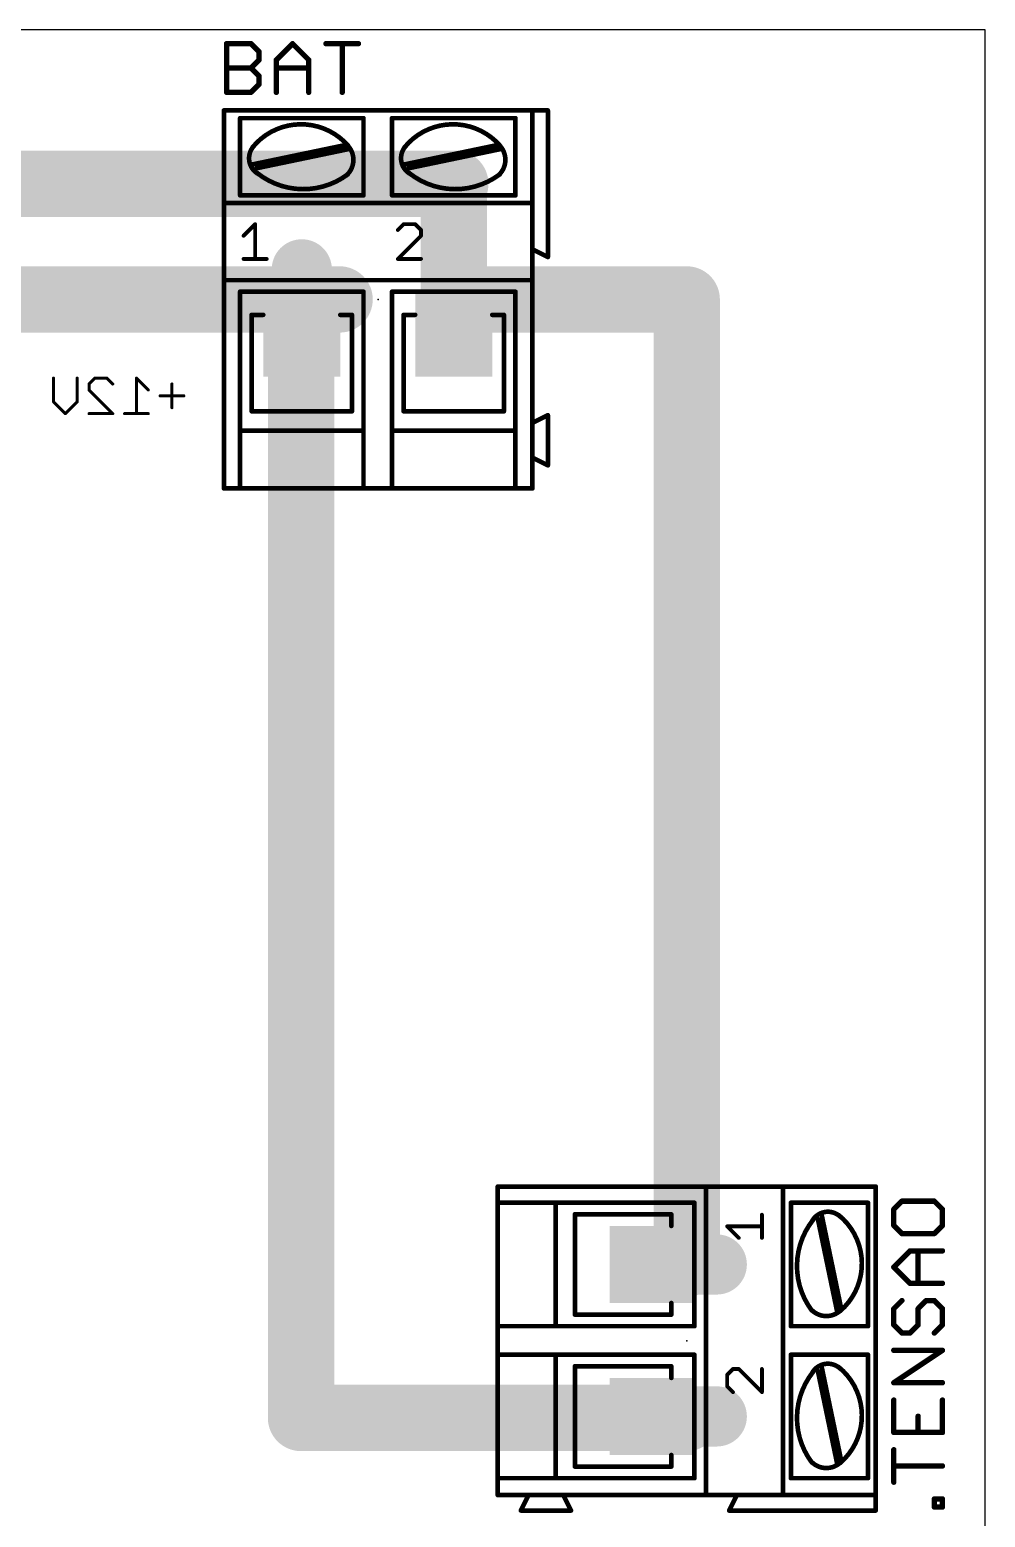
# Model space of a CAD drawing. Extents: x 0 to 100, y 0 to 80.
# Drawn here: x 68.54 to 100, y 31.02 to 80 of the extents above; entities that cross this region are included whole.
import ezdxf

# ---------------------------------------------------------------- set-up
doc = ezdxf.new("R2010")
doc.units = 0
for name, color, linetype in [('16', 175, 'CONTINUOUS'), ('17', 82, 'CONTINUOUS'), ('20', 7, 'CONTINUOUS'), ('21', 253, 'CONTINUOUS'), ('23', 7, 'CONTINUOUS'), ('25', 253, 'CONTINUOUS'), ('51', 253, 'CONTINUOUS')]:
    doc.layers.add(name, color=color, linetype=linetype)

# ---------------------------------------------------------------- blocks, each defined once
blk = doc.blocks.new('RECT')
blk.add_solid([(-0.5, -0.5), (0.5, -0.5), (-0.5, 0.5), (0.5, 0.5)])
blk = doc.blocks.new('LONGP100')
at = {"const_width": 1}
blk.add_lwpolyline([(-0.5, 0), (0.5, 0)], dxfattribs=at)
at = {"const_width": 0.5}
for points in [[(-0.5, 0.25, 1), (-0.5, -0.25)], [(0.5, -0.25, 1), (0.5, 0.25)]]:
    blk.add_lwpolyline(points, format="xyb", dxfattribs=at)

msp = doc.modelspace()

# ---------------------------------------------------------------- linework, layer by layer
at = {"layer": '16'}
for points, const_width in [([(46.99, 74.93), (82.4992, 74.93)], 2.1844), ([(82.55, 74.93), (82.4992, 74.93)], 2.1844), ([(82.4992, 74.93), (82.4992, 71.12)], 2.1844), ([(52.0192, 71.12), (77.47, 71.12)], 2.1844), ([(77.47, 71.12), (77.4954, 71.12)], 2.1844), ([(77.47, 34.29), (77.47, 71.12)], 2.1844), ([(78.74, 71.12), (77.4954, 71.12)], 2.1844), ([(82.55, 71.12), (90.17, 71.12)], 2.1844), ([(90.17, 71.12), (90.17, 39.37)], 2.1844), ([(69.3214, 67.7506), (69.3214, 68.5302)], 0.1016), ([(70.101, 68.5302), (70.101, 67.7506)], 0.1016), ([(70.4908, 68.3353), (70.6857, 68.5302)], 0.1016), ([(70.6857, 68.5302), (71.0755, 68.5302)], 0.1016), ([(71.0755, 68.5302), (71.2704, 68.3353)], 0.1016), ([(72.4398, 68.1404), (72.05, 68.5302)], 0.1016), ([(72.05, 68.5302), (72.05, 67.3608)], 0.1016), ([(70.4908, 68.1404), (70.4908, 68.3353)], 0.1016), ([(71.2704, 67.3608), (70.4908, 68.1404)], 0.1016), ([(73.2194, 68.3353), (73.2194, 67.5557)], 0.1016), ([(69.7112, 67.3608), (69.3214, 67.7506)], 0.1016), ([(70.101, 67.7506), (69.7112, 67.3608)], 0.1016), ([(73.6092, 67.9455), (72.8296, 67.9455)], 0.1016), ([(70.4908, 67.3608), (71.2704, 67.3608)], 0.1016), ([(72.4398, 67.3608), (71.6602, 67.3608)], 0.1016), ([(90.17, 34.29), (77.47, 34.29)], 2.1844)]:
    msp.add_lwpolyline(points, dxfattribs=dict(at, const_width=const_width))
for points, const_width in [([(82.4992, 75.4761, 1), (82.4992, 74.3839)], 1.0922), ([(83.0453, 74.93, 1), (81.9531, 74.93)], 1.0922), ([(82.4992, 74.3839, 1), (82.4992, 75.4761)], 1.0922), ([(82.55, 74.3839, 1), (82.55, 75.4761)], 1.0922), ([(77.47, 71.6661, 1), (77.47, 70.5739)], 1.0922), ([(78.0161, 71.12, 1), (76.9239, 71.12)], 1.0922), ([(77.4954, 71.6661, 1), (77.4954, 70.5739)], 1.0922), ([(77.47, 70.5739, 1), (77.47, 71.6661)], 1.0922), ([(77.4954, 70.5739, 1), (77.4954, 71.6661)], 1.0922), ([(78.74, 70.5739, 1), (78.74, 71.6661)], 1.0922), ([(82.55, 71.6661, 1), (82.55, 70.5739)], 1.0922), ([(90.7161, 71.12, 1), (89.6239, 71.12)], 1.0922), ([(90.17, 70.5739, 1), (90.17, 71.6661)], 1.0922), ([(81.9531, 71.12, 1), (83.0453, 71.12)], 1.0922), ([(69.3468, 68.5302, 1), (69.296, 68.5302)], 0.0508), ([(70.1264, 68.5302, 1), (70.0756, 68.5302)], 0.0508), ([(70.6857, 68.5556, 1), (70.6857, 68.5048)], 0.0508), ([(70.7037, 68.5122, 1), (70.6677, 68.5482)], 0.0508), ([(71.0935, 68.5482, 1), (71.0575, 68.5122)], 0.0508), ([(71.0755, 68.5048, 1), (71.0755, 68.5556)], 0.0508), ([(72.068, 68.5482, 1), (72.032, 68.5122)], 0.0508), ([(72.0754, 68.5302, 1), (72.0246, 68.5302)], 0.0508), ([(70.4728, 68.3533, 1), (70.5088, 68.3173)], 0.0508), ([(70.5088, 68.1584, 1), (70.4728, 68.1224)], 0.0508), ([(70.5162, 68.3353, 1), (70.4654, 68.3353)], 0.0508), ([(70.4654, 68.1404, 1), (70.5162, 68.1404)], 0.0508), ([(71.2524, 68.3173, 1), (71.2884, 68.3533)], 0.0508), ([(72.4218, 68.1224, 1), (72.4578, 68.1584)], 0.0508), ([(73.2448, 68.3353, 1), (73.194, 68.3353)], 0.0508), ([(69.3394, 67.7686, 1), (69.3035, 67.7326)], 0.0508), ([(69.296, 67.7506, 1), (69.3468, 67.7506)], 0.0508), ([(70.0756, 67.7506, 1), (70.1264, 67.7506)], 0.0508), ([(70.119, 67.7326, 1), (70.083, 67.7686)], 0.0508), ([(72.8296, 67.9709, 1), (72.8296, 67.9201)], 0.0508), ([(73.6092, 67.9201, 1), (73.6092, 67.9709)], 0.0508), ([(69.6933, 67.3788, 1), (69.7292, 67.3428)], 0.0508), ([(69.6933, 67.3428, 1), (69.7292, 67.3788)], 0.0508), ([(70.4908, 67.3862, 1), (70.4908, 67.3354)], 0.0508), ([(71.2524, 67.3428, 1), (71.2884, 67.3788)], 0.0508), ([(71.2704, 67.3354, 1), (71.2704, 67.3862)], 0.0508), ([(71.6602, 67.3862, 1), (71.6602, 67.3354)], 0.0508), ([(72.0246, 67.3608, 1), (72.0754, 67.3608)], 0.0508), ([(72.4398, 67.3354, 1), (72.4398, 67.3862)], 0.0508), ([(73.194, 67.5557, 1), (73.2448, 67.5557)], 0.0508), ([(89.6239, 39.37, 1), (90.7161, 39.37)], 1.0922), ([(77.47, 34.8361, 1), (77.47, 33.7439)], 1.0922), ([(90.17, 33.7439, 1), (90.17, 34.8361)], 1.0922), ([(76.9239, 34.29, 1), (78.0161, 34.29)], 1.0922)]:
    msp.add_lwpolyline(points, format="xyb", dxfattribs=dict(at, const_width=const_width))
at = {"layer": '20'}
for p, q in [((100, 80), (0, 80)), ((100, 0), (100, 80))]:
    msp.add_line(p, q, dxfattribs=at)
at = {"layer": '21'}
for points, const_width in [([(85.09, 77.343), (74.93, 77.343)], 0.1524), ([(74.93, 74.295), (74.93, 77.343)], 0.1524), ([(85.09, 77.343), (85.09, 74.295)], 0.1524), ([(85.09, 77.343), (85.598, 77.343)], 0.1524), ([(85.598, 77.343), (85.598, 72.517)], 0.1524), ([(75.4634, 74.549), (75.4634, 77.089)], 0.1524), ([(79.5274, 77.089), (75.4634, 77.089)], 0.1524), ([(79.5274, 74.549), (79.5274, 77.089)], 0.1524), ([(80.4672, 74.549), (80.4672, 77.089)], 0.1524), ([(80.4672, 77.089), (84.5312, 77.089)], 0.1524), ([(84.5312, 77.089), (84.5312, 74.549)], 0.1524), ([(75.8698, 75.565), (78.9178, 76.2)], 0.1524), ([(75.9968, 75.438), (79.0448, 76.073)], 0.1524), ([(80.8736, 75.565), (83.9216, 76.2)], 0.1524), ([(81.0006, 75.438), (84.0486, 76.073)], 0.1524), ([(79.5274, 74.549), (75.4634, 74.549)], 0.1524), ([(84.5312, 74.549), (80.4672, 74.549)], 0.1524), ([(74.93, 71.755), (74.93, 74.295)], 0.1524), ([(74.93, 74.295), (85.09, 74.295)], 0.1524), ([(85.09, 74.295), (85.09, 72.771)], 0.1524), ([(75.5777, 73.2161), (75.959, 73.5975)], 0.127), ([(75.959, 73.5975), (75.959, 72.4535)], 0.127), ([(80.8484, 73.5975), (80.6577, 73.4068)], 0.127), ([(81.2297, 73.5975), (80.8484, 73.5975)], 0.127), ([(81.4203, 73.4068), (81.2297, 73.5975)], 0.127), ([(81.4203, 73.2161), (81.4203, 73.4068)], 0.127), ([(80.6577, 72.4535), (81.4203, 73.2161)], 0.127), ([(75.5777, 72.4535), (76.3404, 72.4535)], 0.127), ([(81.4203, 72.4535), (80.6577, 72.4535)], 0.127), ([(85.598, 72.517), (85.09, 72.771)], 0.1524), ([(85.09, 72.771), (85.09, 71.755)], 0.1524), ([(74.93, 64.897), (74.93, 71.755)], 0.1524), ([(74.93, 71.755), (75.8444, 71.755)], 0.1524), ([(79.1464, 71.755), (80.8482, 71.755)], 0.1524), ([(85.09, 71.755), (84.1502, 71.755)], 0.1524), ([(85.09, 71.755), (85.09, 67.056)], 0.1524), ([(75.4634, 71.374), (75.4634, 66.802)], 0.1524), ([(75.4634, 71.374), (75.8444, 71.374)], 0.1524), ([(79.5274, 71.374), (79.1464, 71.374)], 0.1524), ([(79.5274, 66.802), (79.5274, 71.374)], 0.1524), ([(80.4672, 66.802), (80.4672, 71.374)], 0.1524), ([(80.4672, 71.374), (80.8482, 71.374)], 0.1524), ([(84.5312, 71.374), (84.1502, 71.374)], 0.1524), ([(84.5312, 71.374), (84.5312, 66.802)], 0.1524), ([(75.8444, 67.437), (75.8444, 70.612)], 0.1524), ([(79.1464, 67.437), (79.1464, 70.612)], 0.1524), ([(80.8482, 67.437), (80.8482, 70.612)], 0.1524), ([(84.1502, 67.437), (84.1502, 70.612)], 0.1524), ([(79.1464, 67.437), (75.8444, 67.437)], 0.1524), ([(84.1502, 67.437), (80.8482, 67.437)], 0.1524), ([(85.598, 67.31), (85.09, 67.056)], 0.1524), ([(85.09, 67.056), (85.09, 65.913)], 0.1524), ([(85.598, 67.31), (85.598, 65.659)], 0.1524), ([(79.5274, 66.802), (75.4634, 66.802)], 0.1524), ([(75.4634, 66.802), (75.4634, 64.897)], 0.1524), ([(79.5274, 64.897), (79.5274, 66.802)], 0.1524), ([(80.4672, 64.897), (80.4672, 66.802)], 0.1524), ([(80.4672, 66.802), (84.5312, 66.802)], 0.1524), ([(84.5312, 66.802), (84.5312, 64.897)], 0.1524), ([(85.598, 65.659), (85.09, 65.913)], 0.1524), ([(85.09, 65.913), (85.09, 64.897)], 0.1524), ([(74.93, 64.897), (75.4634, 64.897)], 0.1524), ([(75.4634, 64.897), (79.5274, 64.897)], 0.1524), ([(79.5274, 64.897), (80.4672, 64.897)], 0.1524), ([(80.4672, 64.897), (84.5312, 64.897)], 0.1524), ([(84.5312, 64.897), (85.09, 64.897)], 0.1524), ([(83.947, 41.91), (83.947, 41.3766)], 0.1524), ([(83.947, 41.91), (90.805, 41.91)], 0.1524), ([(90.805, 41.91), (93.345, 41.91)], 0.1524), ([(90.805, 41.91), (90.805, 40.9956)], 0.1524), ([(93.345, 41.91), (93.345, 31.75)], 0.1524), ([(93.345, 41.91), (96.393, 41.91)], 0.1524), ([(96.393, 31.75), (96.393, 41.91)], 0.1524), ([(83.947, 41.3766), (83.947, 37.3126)], 0.1524), ([(85.852, 41.3766), (83.947, 41.3766)], 0.1524), ([(90.424, 41.3766), (85.852, 41.3766)], 0.1524), ([(85.852, 37.3126), (85.852, 41.3766)], 0.1524), ([(90.424, 41.3766), (90.424, 40.9956)], 0.1524), ([(93.599, 37.3126), (93.599, 41.3766)], 0.1524), ([(93.599, 41.3766), (96.139, 41.3766)], 0.1524), ([(96.139, 37.3126), (96.139, 41.3766)], 0.1524), ([(86.487, 37.6936), (86.487, 40.9956)], 0.1524), ([(86.487, 40.9956), (89.662, 40.9956)], 0.1524), ([(91.8839, 40.2199), (91.5025, 40.6012)], 0.127), ([(91.5025, 40.6012), (92.6465, 40.6012)], 0.127), ([(92.6465, 40.2199), (92.6465, 40.9826)], 0.127), ([(94.488, 40.8432), (95.123, 37.7952)], 0.1524), ([(94.615, 40.9702), (95.25, 37.9222)], 0.1524), ([(86.487, 37.6936), (89.662, 37.6936)], 0.1524), ([(90.424, 37.3126), (90.424, 37.6936)], 0.1524), ([(90.805, 37.6936), (90.805, 35.9918)], 0.1524), ([(83.947, 37.3126), (85.852, 37.3126)], 0.1524), ([(83.947, 37.3126), (83.947, 36.3728)], 0.1524), ([(85.852, 37.3126), (90.424, 37.3126)], 0.1524), ([(93.599, 37.3126), (96.139, 37.3126)], 0.1524), ([(83.947, 36.3728), (85.852, 36.3728)], 0.1524), ([(83.947, 36.3728), (83.947, 32.3088)], 0.1524), ([(85.852, 36.3728), (85.852, 32.3088)], 0.1524), ([(85.852, 36.3728), (90.424, 36.3728)], 0.1524), ([(90.424, 36.3728), (90.424, 35.9918)], 0.1524), ([(93.599, 36.3728), (96.139, 36.3728)], 0.1524), ([(93.599, 32.3088), (93.599, 36.3728)], 0.1524), ([(96.139, 36.3728), (96.139, 32.3088)], 0.1524), ([(86.487, 32.6898), (86.487, 35.9918)], 0.1524), ([(86.487, 35.9918), (89.662, 35.9918)], 0.1524), ([(91.6932, 35.9026), (91.5025, 35.7119)], 0.127), ([(91.5025, 35.7119), (91.5025, 35.3306)], 0.127), ([(91.8839, 35.9026), (91.6932, 35.9026)], 0.127), ([(92.6465, 35.1399), (91.8839, 35.9026)], 0.127), ([(92.6465, 35.9026), (92.6465, 35.1399)], 0.127), ([(94.488, 35.8394), (95.123, 32.7914)], 0.1524), ([(94.615, 35.9664), (95.25, 32.9184)], 0.1524), ([(91.5025, 35.3306), (91.6932, 35.1399)], 0.127), ([(83.947, 32.3088), (83.947, 31.75)], 0.1524), ([(85.852, 32.3088), (83.947, 32.3088)], 0.1524), ([(90.424, 32.3088), (85.852, 32.3088)], 0.1524), ([(86.487, 32.6898), (89.662, 32.6898)], 0.1524), ([(90.424, 32.3088), (90.424, 32.6898)], 0.1524), ([(90.805, 31.75), (90.805, 32.6898)], 0.1524), ([(96.139, 32.3088), (93.599, 32.3088)], 0.1524), ([(84.963, 31.75), (83.947, 31.75)], 0.1524), ([(84.709, 31.242), (84.963, 31.75)], 0.1524), ([(86.106, 31.75), (84.963, 31.75)], 0.1524), ([(86.36, 31.242), (86.106, 31.75)], 0.1524), ([(90.805, 31.75), (86.106, 31.75)], 0.1524), ([(91.821, 31.75), (90.805, 31.75)], 0.1524), ([(91.567, 31.242), (91.821, 31.75)], 0.1524), ([(93.345, 31.75), (91.821, 31.75)], 0.1524), ([(96.393, 31.75), (93.345, 31.75)], 0.1524), ([(96.393, 31.75), (96.393, 31.242)], 0.1524), ([(86.36, 31.242), (84.709, 31.242)], 0.1524), ([(96.393, 31.242), (91.567, 31.242)], 0.1524)]:
    msp.add_lwpolyline(points, dxfattribs=dict(at, const_width=const_width))
for points, const_width in [([(74.93, 77.3811, 1), (74.93, 77.3049)], 0.0762), ([(74.9681, 77.343, 1), (74.8919, 77.343)], 0.0762), ([(85.1281, 77.343, 1), (85.0519, 77.343)], 0.0762), ([(85.09, 77.3811, 1), (85.09, 77.3049)], 0.0762), ([(85.09, 77.3049, 1), (85.09, 77.3811)], 0.0762), ([(85.6361, 77.343, 1), (85.5599, 77.343)], 0.0762), ([(85.598, 77.3049, 1), (85.598, 77.3811)], 0.0762), ([(75.5015, 77.089, 1), (75.4253, 77.089)], 0.0762), ([(75.4634, 77.1271, 1), (75.4634, 77.0509)], 0.0762), ([(79.0242, 76.1788, 0.4664), (75.8698, 76.1238)], 0.1524), ([(79.5655, 77.089, 1), (79.4893, 77.089)], 0.0762), ([(79.5274, 77.0509, 1), (79.5274, 77.1271)], 0.0762), ([(80.5053, 77.089, 1), (80.4291, 77.089)], 0.0762), ([(80.4672, 77.1271, 1), (80.4672, 77.0509)], 0.0762), ([(84.0278, 76.1786, 0.4664), (80.8736, 76.1238)], 0.1524), ([(84.5693, 77.089, 1), (84.4931, 77.089)], 0.0762), ([(84.5312, 77.0509, 1), (84.5312, 77.1271)], 0.0762), ([(75.9206, 76.1746, 0.4889), (76.0643, 75.2497)], 0.1524), ([(75.8402, 76.1478, 1), (75.8994, 76.0998)], 0.0762), ([(75.9483, 76.1485, 1), (75.8929, 76.2007)], 0.0762), ([(78.9256, 76.1627, 1), (78.91, 76.2373)], 0.0762), ([(78.9636, 75.2049, 0.4171), (79.0193, 76.1745)], 0.1524), ([(79.0476, 76.2, 1), (78.991, 76.149)], 0.0762), ([(78.9954, 76.1538, 1), (79.053, 76.2038)], 0.0762), ([(79.0526, 76.0357, 1), (79.037, 76.1103)], 0.0762), ([(80.9244, 76.1746, 0.4889), (81.0681, 75.2497)], 0.1524), ([(80.844, 76.1478, 1), (80.9032, 76.0998)], 0.0762), ([(80.9521, 76.1485, 1), (80.8967, 76.2007)], 0.0762), ([(83.9294, 76.1627, 1), (83.9138, 76.2373)], 0.0762), ([(83.9674, 75.2049, 0.4171), (84.0231, 76.1745)], 0.1524), ([(84.0514, 76.2, 1), (83.9948, 76.149)], 0.0762), ([(83.999, 76.1536, 1), (84.0566, 76.2036)], 0.0762), ([(84.0564, 76.0357, 1), (84.0408, 76.1103)], 0.0762), ([(75.862, 75.6023, 1), (75.8776, 75.5277)], 0.0762), ([(75.989, 75.4753, 1), (76.0046, 75.4007)], 0.0762), ([(80.8658, 75.6023, 1), (80.8814, 75.5277)], 0.0762), ([(80.9928, 75.4753, 1), (81.0084, 75.4007)], 0.0762), ([(76.0222, 75.2856, 0.342), (79.01, 75.2388)], 0.1524), ([(76.046, 75.3154, 1), (75.9984, 75.2558)], 0.0762), ([(76.0458, 75.2164, 1), (76.0828, 75.283)], 0.0762), ([(78.9384, 75.2335, 1), (78.9888, 75.1763)], 0.0762), ([(79.0329, 75.2083, 1), (78.9871, 75.2693)], 0.0762), ([(81.026, 75.2856, 0.342), (84.0138, 75.2389)], 0.1524), ([(81.0498, 75.3154, 1), (81.0022, 75.2558)], 0.0762), ([(81.0496, 75.2164, 1), (81.0866, 75.283)], 0.0762), ([(83.9422, 75.2335, 1), (83.9926, 75.1763)], 0.0762), ([(84.0367, 75.2084, 1), (83.9909, 75.2694)], 0.0762), ([(75.4634, 74.5871, 1), (75.4634, 74.5109)], 0.0762), ([(75.4253, 74.549, 1), (75.5015, 74.549)], 0.0762), ([(79.4893, 74.549, 1), (79.5655, 74.549)], 0.0762), ([(79.5274, 74.5109, 1), (79.5274, 74.5871)], 0.0762), ([(80.4672, 74.5871, 1), (80.4672, 74.5109)], 0.0762), ([(80.4291, 74.549, 1), (80.5053, 74.549)], 0.0762), ([(84.4931, 74.549, 1), (84.5693, 74.549)], 0.0762), ([(84.5312, 74.5109, 1), (84.5312, 74.5871)], 0.0762), ([(74.9681, 74.295, 1), (74.8919, 74.295)], 0.0762), ([(74.93, 74.3331, 1), (74.93, 74.2569)], 0.0762), ([(74.8919, 74.295, 1), (74.9681, 74.295)], 0.0762), ([(85.1281, 74.295, 1), (85.0519, 74.295)], 0.0762), ([(85.0519, 74.295, 1), (85.1281, 74.295)], 0.0762), ([(85.09, 74.2569, 1), (85.09, 74.3331)], 0.0762), ([(75.9908, 73.5975, 1), (75.9273, 73.5975)], 0.0635), ([(75.9815, 73.575, 1), (75.9366, 73.6199)], 0.0635), ([(80.8484, 73.6292, 1), (80.8484, 73.5657)], 0.0635), ([(80.8708, 73.575, 1), (80.8259, 73.6199)], 0.0635), ([(81.2521, 73.6199, 1), (81.2072, 73.575)], 0.0635), ([(81.2297, 73.5657, 1), (81.2297, 73.6292)], 0.0635), ([(81.4521, 73.4068, 1), (81.3886, 73.4068)], 0.0635), ([(75.5552, 73.2386, 1), (75.6002, 73.1937)], 0.0635), ([(80.6352, 73.4293, 1), (80.6802, 73.3844)], 0.0635), ([(81.3886, 73.2161, 1), (81.4521, 73.2161)], 0.0635), ([(81.3979, 73.3844, 1), (81.4428, 73.4293)], 0.0635), ([(81.4428, 73.1937, 1), (81.3979, 73.2386)], 0.0635), ([(75.5777, 72.4853, 1), (75.5777, 72.4218)], 0.0635), ([(76.3404, 72.4218, 1), (76.3404, 72.4853)], 0.0635), ([(80.6352, 72.476, 1), (80.6802, 72.431)], 0.0635), ([(80.6577, 72.4853, 1), (80.6577, 72.4218)], 0.0635), ([(81.4203, 72.4218, 1), (81.4203, 72.4853)], 0.0635), ([(85.107, 72.8051, 1), (85.073, 72.7369)], 0.0762), ([(85.1281, 72.771, 1), (85.0519, 72.771)], 0.0762), ([(85.0519, 72.771, 1), (85.1281, 72.771)], 0.0762), ([(85.5599, 72.517, 1), (85.6361, 72.517)], 0.0762), ([(85.581, 72.4829, 1), (85.615, 72.5511)], 0.0762), ([(75.9273, 72.4535, 1), (75.9908, 72.4535)], 0.0635), ([(74.9681, 71.755, 1), (74.8919, 71.755)], 0.0762), ([(74.93, 71.7931, 1), (74.93, 71.7169)], 0.0762), ([(74.8919, 71.755, 1), (74.9681, 71.755)], 0.0762), ([(75.8444, 71.7169, 1), (75.8444, 71.7931)], 0.0762), ([(79.1464, 71.7931, 1), (79.1464, 71.7169)], 0.0762), ([(80.8482, 71.7169, 1), (80.8482, 71.7931)], 0.0762), ([(84.1502, 71.7931, 1), (84.1502, 71.7169)], 0.0762), ([(85.1281, 71.755, 1), (85.0519, 71.755)], 0.0762), ([(85.0519, 71.755, 1), (85.1281, 71.755)], 0.0762), ([(85.09, 71.7169, 1), (85.09, 71.7931)], 0.0762), ([(75.5015, 71.374, 1), (75.4253, 71.374)], 0.0762), ([(75.4634, 71.4121, 1), (75.4634, 71.3359)], 0.0762), ([(75.8444, 71.3359, 1), (75.8444, 71.4121)], 0.0762), ([(79.1464, 71.4121, 1), (79.1464, 71.3359)], 0.0762), ([(79.5655, 71.374, 1), (79.4893, 71.374)], 0.0762), ([(79.5274, 71.3359, 1), (79.5274, 71.4121)], 0.0762), ([(80.5053, 71.374, 1), (80.4291, 71.374)], 0.0762), ([(80.4672, 71.4121, 1), (80.4672, 71.3359)], 0.0762), ([(80.8482, 71.3359, 1), (80.8482, 71.4121)], 0.0762), ([(84.1502, 71.4121, 1), (84.1502, 71.3359)], 0.0762), ([(84.5693, 71.374, 1), (84.4931, 71.374)], 0.0762), ([(84.5312, 71.3359, 1), (84.5312, 71.4121)], 0.0762), ([(75.8825, 70.612, 1), (75.8063, 70.612)], 0.0762), ([(79.1845, 70.612, 1), (79.1083, 70.612)], 0.0762), ([(80.8863, 70.612, 1), (80.8101, 70.612)], 0.0762), ([(84.1883, 70.612, 1), (84.1121, 70.612)], 0.0762), ([(75.8444, 67.4751, 1), (75.8444, 67.3989)], 0.0762), ([(75.8063, 67.437, 1), (75.8825, 67.437)], 0.0762), ([(79.1083, 67.437, 1), (79.1845, 67.437)], 0.0762), ([(79.1464, 67.3989, 1), (79.1464, 67.4751)], 0.0762), ([(80.8482, 67.4751, 1), (80.8482, 67.3989)], 0.0762), ([(80.8101, 67.437, 1), (80.8863, 67.437)], 0.0762), ([(84.1121, 67.437, 1), (84.1883, 67.437)], 0.0762), ([(84.1502, 67.3989, 1), (84.1502, 67.4751)], 0.0762), ([(85.1281, 67.056, 1), (85.0519, 67.056)], 0.0762), ([(85.073, 67.0901, 1), (85.107, 67.0219)], 0.0762), ([(85.6361, 67.31, 1), (85.5599, 67.31)], 0.0762), ([(85.615, 67.2759, 1), (85.581, 67.3441)], 0.0762), ([(75.4634, 66.8401, 1), (75.4634, 66.7639)], 0.0762), ([(75.5015, 66.802, 1), (75.4253, 66.802)], 0.0762), ([(75.4253, 66.802, 1), (75.5015, 66.802)], 0.0762), ([(79.5655, 66.802, 1), (79.4893, 66.802)], 0.0762), ([(79.4893, 66.802, 1), (79.5655, 66.802)], 0.0762), ([(79.5274, 66.7639, 1), (79.5274, 66.8401)], 0.0762), ([(80.5053, 66.802, 1), (80.4291, 66.802)], 0.0762), ([(80.4672, 66.8401, 1), (80.4672, 66.7639)], 0.0762), ([(80.4291, 66.802, 1), (80.5053, 66.802)], 0.0762), ([(84.5693, 66.802, 1), (84.4931, 66.802)], 0.0762), ([(84.4931, 66.802, 1), (84.5693, 66.802)], 0.0762), ([(84.5312, 66.7639, 1), (84.5312, 66.8401)], 0.0762), ([(85.0519, 67.056, 1), (85.1281, 67.056)], 0.0762), ([(85.107, 65.9471, 1), (85.073, 65.8789)], 0.0762), ([(85.1281, 65.913, 1), (85.0519, 65.913)], 0.0762), ([(85.0519, 65.913, 1), (85.1281, 65.913)], 0.0762), ([(85.5599, 65.659, 1), (85.6361, 65.659)], 0.0762), ([(85.581, 65.6249, 1), (85.615, 65.6931)], 0.0762), ([(74.93, 64.9351, 1), (74.93, 64.8589)], 0.0762), ([(74.8919, 64.897, 1), (74.9681, 64.897)], 0.0762), ([(75.4634, 64.9351, 1), (75.4634, 64.8589)], 0.0762), ([(75.4253, 64.897, 1), (75.5015, 64.897)], 0.0762), ([(75.4634, 64.8589, 1), (75.4634, 64.9351)], 0.0762), ([(79.5274, 64.9351, 1), (79.5274, 64.8589)], 0.0762), ([(79.4893, 64.897, 1), (79.5655, 64.897)], 0.0762), ([(79.5274, 64.8589, 1), (79.5274, 64.9351)], 0.0762), ([(80.4672, 64.9351, 1), (80.4672, 64.8589)], 0.0762), ([(80.4291, 64.897, 1), (80.5053, 64.897)], 0.0762), ([(80.4672, 64.8589, 1), (80.4672, 64.9351)], 0.0762), ([(84.5312, 64.9351, 1), (84.5312, 64.8589)], 0.0762), ([(84.4931, 64.897, 1), (84.5693, 64.897)], 0.0762), ([(84.5312, 64.8589, 1), (84.5312, 64.9351)], 0.0762), ([(85.0519, 64.897, 1), (85.1281, 64.897)], 0.0762), ([(85.09, 64.8589, 1), (85.09, 64.9351)], 0.0762), ([(83.9851, 41.91, 1), (83.9089, 41.91)], 0.0762), ([(83.947, 41.9481, 1), (83.947, 41.8719)], 0.0762), ([(90.805, 41.9481, 1), (90.805, 41.8719)], 0.0762), ([(90.8431, 41.91, 1), (90.7669, 41.91)], 0.0762), ([(90.805, 41.8719, 1), (90.805, 41.9481)], 0.0762), ([(93.3831, 41.91, 1), (93.3069, 41.91)], 0.0762), ([(93.345, 41.9481, 1), (93.345, 41.8719)], 0.0762), ([(93.345, 41.8719, 1), (93.345, 41.9481)], 0.0762), ([(96.4311, 41.91, 1), (96.3549, 41.91)], 0.0762), ([(96.393, 41.8719, 1), (96.393, 41.9481)], 0.0762), ([(83.9851, 41.3766, 1), (83.9089, 41.3766)], 0.0762), ([(83.947, 41.4147, 1), (83.947, 41.3385)], 0.0762), ([(83.9089, 41.3766, 1), (83.9851, 41.3766)], 0.0762), ([(85.852, 41.4147, 1), (85.852, 41.3385)], 0.0762), ([(85.8901, 41.3766, 1), (85.8139, 41.3766)], 0.0762), ([(85.852, 41.3385, 1), (85.852, 41.4147)], 0.0762), ([(90.4621, 41.3766, 1), (90.3859, 41.3766)], 0.0762), ([(90.424, 41.3385, 1), (90.424, 41.4147)], 0.0762), ([(93.6371, 41.3766, 1), (93.5609, 41.3766)], 0.0762), ([(93.599, 41.4147, 1), (93.599, 41.3385)], 0.0762), ([(95.2246, 40.9194, 0.4889), (94.2997, 40.7757)], 0.1524), ([(96.1771, 41.3766, 1), (96.1009, 41.3766)], 0.0762), ([(96.139, 41.3385, 1), (96.139, 41.4147)], 0.0762), ([(86.5251, 40.9956, 1), (86.4489, 40.9956)], 0.0762), ([(86.487, 41.0337, 1), (86.487, 40.9575)], 0.0762), ([(89.662, 40.9575, 1), (89.662, 41.0337)], 0.0762), ([(90.3859, 40.9956, 1), (90.4621, 40.9956)], 0.0762), ([(90.7669, 40.9956, 1), (90.8431, 40.9956)], 0.0762), ([(91.5025, 40.633, 1), (91.5025, 40.5695)], 0.0635), ([(91.525, 40.6237, 1), (91.4801, 40.5788)], 0.0635), ([(92.6783, 40.9826, 1), (92.6148, 40.9826)], 0.0635), ([(92.6465, 40.5695, 1), (92.6465, 40.633)], 0.0635), ([(94.3356, 40.8178, 0.342), (94.2888, 37.83)], 0.1524), ([(94.2664, 40.7942, 1), (94.333, 40.7572)], 0.0762), ([(94.3654, 40.794, 1), (94.3058, 40.8416)], 0.0762), ([(94.5253, 40.851, 1), (94.4507, 40.8354)], 0.0762), ([(94.6523, 40.978, 1), (94.5777, 40.9624)], 0.0762), ([(95.2288, 37.8158, 0.4664), (95.1738, 40.9702)], 0.1524), ([(95.1978, 40.9998, 1), (95.1498, 40.9406)], 0.0762), ([(95.1985, 40.8917, 1), (95.2507, 40.9471)], 0.0762), ([(91.8614, 40.1975, 1), (91.9063, 40.2424)], 0.0635), ([(92.6148, 40.2199, 1), (92.6783, 40.2199)], 0.0635), ([(86.487, 37.7317, 1), (86.487, 37.6555)], 0.0762), ([(86.4489, 37.6936, 1), (86.5251, 37.6936)], 0.0762), ([(89.662, 37.6555, 1), (89.662, 37.7317)], 0.0762), ([(90.4621, 37.6936, 1), (90.3859, 37.6936)], 0.0762), ([(90.8431, 37.6936, 1), (90.7669, 37.6936)], 0.0762), ([(94.2549, 37.8764, 0.4171), (95.2245, 37.8207)], 0.1524), ([(94.2835, 37.9016, 1), (94.2263, 37.8512)], 0.0762), ([(94.2583, 37.8071, 1), (94.3193, 37.8529)], 0.0762), ([(95.0857, 37.7874, 1), (95.1603, 37.803)], 0.0762), ([(95.2038, 37.8446, 1), (95.2538, 37.787)], 0.0762), ([(95.25, 37.7924, 1), (95.199, 37.849)], 0.0762), ([(95.2127, 37.9144, 1), (95.2873, 37.93)], 0.0762), ([(83.947, 37.3507, 1), (83.947, 37.2745)], 0.0762), ([(83.9851, 37.3126, 1), (83.9089, 37.3126)], 0.0762), ([(83.9089, 37.3126, 1), (83.9851, 37.3126)], 0.0762), ([(85.852, 37.3507, 1), (85.852, 37.2745)], 0.0762), ([(85.8139, 37.3126, 1), (85.8901, 37.3126)], 0.0762), ([(85.852, 37.2745, 1), (85.852, 37.3507)], 0.0762), ([(90.3859, 37.3126, 1), (90.4621, 37.3126)], 0.0762), ([(90.424, 37.2745, 1), (90.424, 37.3507)], 0.0762), ([(93.599, 37.3507, 1), (93.599, 37.2745)], 0.0762), ([(93.5609, 37.3126, 1), (93.6371, 37.3126)], 0.0762), ([(96.1009, 37.3126, 1), (96.1771, 37.3126)], 0.0762), ([(96.139, 37.2745, 1), (96.139, 37.3507)], 0.0762), ([(83.947, 36.4109, 1), (83.947, 36.3347)], 0.0762), ([(83.9851, 36.3728, 1), (83.9089, 36.3728)], 0.0762), ([(83.9089, 36.3728, 1), (83.9851, 36.3728)], 0.0762), ([(85.8901, 36.3728, 1), (85.8139, 36.3728)], 0.0762), ([(85.852, 36.4109, 1), (85.852, 36.3347)], 0.0762), ([(85.852, 36.3347, 1), (85.852, 36.4109)], 0.0762), ([(90.4621, 36.3728, 1), (90.3859, 36.3728)], 0.0762), ([(90.424, 36.3347, 1), (90.424, 36.4109)], 0.0762), ([(93.599, 36.4109, 1), (93.599, 36.3347)], 0.0762), ([(93.6371, 36.3728, 1), (93.5609, 36.3728)], 0.0762), ([(96.1771, 36.3728, 1), (96.1009, 36.3728)], 0.0762), ([(96.139, 36.3347, 1), (96.139, 36.4109)], 0.0762), ([(86.5251, 35.9918, 1), (86.4489, 35.9918)], 0.0762), ([(86.487, 36.0299, 1), (86.487, 35.9537)], 0.0762), ([(89.662, 35.9537, 1), (89.662, 36.0299)], 0.0762), ([(90.3859, 35.9918, 1), (90.4621, 35.9918)], 0.0762), ([(90.7669, 35.9918, 1), (90.8431, 35.9918)], 0.0762), ([(91.5343, 35.7119, 1), (91.4708, 35.7119)], 0.0635), ([(91.4801, 35.7343, 1), (91.525, 35.6894)], 0.0635), ([(91.6932, 35.9343, 1), (91.6932, 35.8708)], 0.0635), ([(91.7156, 35.8801, 1), (91.6707, 35.925)], 0.0635), ([(91.9063, 35.925, 1), (91.8614, 35.8801)], 0.0635), ([(91.8839, 35.8708, 1), (91.8839, 35.9343)], 0.0635), ([(92.6783, 35.9026, 1), (92.6148, 35.9026)], 0.0635), ([(94.3356, 35.814, 0.342), (94.2889, 32.8262)], 0.1524), ([(95.2246, 35.9156, 0.4889), (94.2997, 35.7719)], 0.1524), ([(94.2664, 35.7904, 1), (94.333, 35.7534)], 0.0762), ([(94.3654, 35.7902, 1), (94.3058, 35.8378)], 0.0762), ([(94.5253, 35.8472, 1), (94.4507, 35.8316)], 0.0762), ([(94.6523, 35.9742, 1), (94.5777, 35.9586)], 0.0762), ([(95.2286, 32.8122, 0.4664), (95.1738, 35.9664)], 0.1524), ([(95.1978, 35.996, 1), (95.1498, 35.9368)], 0.0762), ([(95.1985, 35.8879, 1), (95.2507, 35.9433)], 0.0762), ([(91.4708, 35.3306, 1), (91.5343, 35.3306)], 0.0635), ([(91.525, 35.353, 1), (91.4801, 35.3081)], 0.0635), ([(91.6707, 35.1175, 1), (91.7156, 35.1624)], 0.0635), ([(92.6148, 35.1399, 1), (92.6783, 35.1399)], 0.0635), ([(92.624, 35.1175, 1), (92.669, 35.1624)], 0.0635), ([(94.2549, 32.8726, 0.4171), (95.2245, 32.8169)], 0.1524), ([(94.2835, 32.8978, 1), (94.2263, 32.8474)], 0.0762), ([(94.2584, 32.8033, 1), (94.3194, 32.8491)], 0.0762), ([(95.0857, 32.7836, 1), (95.1603, 32.7992)], 0.0762), ([(95.2036, 32.841, 1), (95.2536, 32.7834)], 0.0762), ([(95.25, 32.7886, 1), (95.199, 32.8452)], 0.0762), ([(95.2127, 32.9106, 1), (95.2873, 32.9262)], 0.0762), ([(83.9851, 32.3088, 1), (83.9089, 32.3088)], 0.0762), ([(83.947, 32.3469, 1), (83.947, 32.2707)], 0.0762), ([(83.9089, 32.3088, 1), (83.9851, 32.3088)], 0.0762), ([(85.852, 32.3469, 1), (85.852, 32.2707)], 0.0762), ([(85.8139, 32.3088, 1), (85.8901, 32.3088)], 0.0762), ([(85.852, 32.2707, 1), (85.852, 32.3469)], 0.0762), ([(86.487, 32.7279, 1), (86.487, 32.6517)], 0.0762), ([(86.4489, 32.6898, 1), (86.5251, 32.6898)], 0.0762), ([(89.662, 32.6517, 1), (89.662, 32.7279)], 0.0762), ([(90.4621, 32.6898, 1), (90.3859, 32.6898)], 0.0762), ([(90.3859, 32.3088, 1), (90.4621, 32.3088)], 0.0762), ([(90.424, 32.2707, 1), (90.424, 32.3469)], 0.0762), ([(90.8431, 32.6898, 1), (90.7669, 32.6898)], 0.0762), ([(93.599, 32.3469, 1), (93.599, 32.2707)], 0.0762), ([(93.5609, 32.3088, 1), (93.6371, 32.3088)], 0.0762), ([(96.1009, 32.3088, 1), (96.1771, 32.3088)], 0.0762), ([(96.139, 32.2707, 1), (96.139, 32.3469)], 0.0762), ([(83.947, 31.7881, 1), (83.947, 31.7119)], 0.0762), ([(83.9089, 31.75, 1), (83.9851, 31.75)], 0.0762), ([(84.963, 31.7881, 1), (84.963, 31.7119)], 0.0762), ([(84.9971, 31.733, 1), (84.9289, 31.767)], 0.0762), ([(84.963, 31.7119, 1), (84.963, 31.7881)], 0.0762), ([(86.1401, 31.767, 1), (86.0719, 31.733)], 0.0762), ([(86.106, 31.7881, 1), (86.106, 31.7119)], 0.0762), ([(86.106, 31.7119, 1), (86.106, 31.7881)], 0.0762), ([(90.805, 31.7881, 1), (90.805, 31.7119)], 0.0762), ([(90.7669, 31.75, 1), (90.8431, 31.75)], 0.0762), ([(90.805, 31.7119, 1), (90.805, 31.7881)], 0.0762), ([(91.821, 31.7881, 1), (91.821, 31.7119)], 0.0762), ([(91.8551, 31.733, 1), (91.7869, 31.767)], 0.0762), ([(91.821, 31.7119, 1), (91.821, 31.7881)], 0.0762), ([(93.345, 31.7881, 1), (93.345, 31.7119)], 0.0762), ([(93.3069, 31.75, 1), (93.3831, 31.75)], 0.0762), ([(93.345, 31.7119, 1), (93.345, 31.7881)], 0.0762), ([(96.4311, 31.75, 1), (96.3549, 31.75)], 0.0762), ([(96.3549, 31.75, 1), (96.4311, 31.75)], 0.0762), ([(96.393, 31.7119, 1), (96.393, 31.7881)], 0.0762), ([(84.709, 31.2801, 1), (84.709, 31.2039)], 0.0762), ([(84.6749, 31.259, 1), (84.7431, 31.225)], 0.0762), ([(86.3259, 31.225, 1), (86.3941, 31.259)], 0.0762), ([(86.36, 31.2039, 1), (86.36, 31.2801)], 0.0762), ([(91.567, 31.2801, 1), (91.567, 31.2039)], 0.0762), ([(91.5329, 31.259, 1), (91.6011, 31.225)], 0.0762), ([(96.3549, 31.242, 1), (96.4311, 31.242)], 0.0762), ([(96.393, 31.2039, 1), (96.393, 31.2801)], 0.0762)]:
    msp.add_lwpolyline(points, format="xyb", dxfattribs=dict(at, const_width=const_width))
at = {"layer": '23'}
for p in [(80.01, 71.12), (90.17, 36.83)]:
    msp.add_point(p, dxfattribs=at)
at = {"layer": '25', "const_width": 0.1778}
for points in [[(75.0189, 77.9399), (75.0189, 79.5415)], [(75.0189, 79.5415), (75.8197, 79.5415)], [(75.8197, 79.5415), (76.0866, 79.2745)], [(76.0866, 79.2745), (76.0866, 79.0076)], [(76.6561, 79.0076), (77.1899, 79.5415)], [(77.1899, 79.5415), (77.7238, 79.0076)], [(78.2932, 79.5415), (79.3609, 79.5415)], [(78.8271, 77.9399), (78.8271, 79.5415)], [(76.0866, 79.0076), (75.8197, 78.7407)], [(76.6561, 77.9399), (76.6561, 79.0076)], [(77.7238, 79.0076), (77.7238, 77.9399)], [(75.0189, 78.7407), (75.8197, 78.7407)], [(75.8197, 78.7407), (76.0866, 78.4738)], [(76.0866, 78.4738), (76.0866, 78.2068)], [(76.6561, 78.7407), (77.7238, 78.7407)], [(75.8197, 77.9399), (75.0189, 77.9399)], [(76.0866, 78.2068), (75.8197, 77.9399)], [(97.2555, 41.4294), (96.9885, 41.1625)], [(96.9885, 41.1625), (96.9885, 40.6287)], [(98.3232, 41.4294), (97.2555, 41.4294)], [(98.5901, 41.1625), (98.3232, 41.4294)], [(98.5901, 40.6287), (98.5901, 41.1625)], [(96.9885, 40.6287), (97.2555, 40.3617)], [(98.3232, 40.3617), (98.5901, 40.6287)], [(97.2555, 40.3617), (98.3232, 40.3617)], [(96.9885, 39.2584), (97.5224, 39.7923)], [(97.5224, 39.7923), (98.5901, 39.7923)], [(97.7893, 38.7246), (97.7893, 39.7923)], [(97.5224, 38.7246), (96.9885, 39.2584)], [(98.5901, 38.7246), (97.5224, 38.7246)], [(97.2555, 38.1551), (96.9885, 37.8882)], [(97.7893, 37.8882), (98.0562, 38.1551)], [(98.0562, 38.1551), (98.3232, 38.1551)], [(98.3232, 38.1551), (98.5901, 37.8882)], [(96.9885, 37.8882), (96.9885, 37.3543)], [(97.7893, 37.3543), (97.7893, 37.8882)], [(98.5901, 37.8882), (98.5901, 37.3543)], [(96.9885, 37.3543), (97.2555, 37.0874)], [(97.5224, 37.0874), (97.7893, 37.3543)], [(98.5901, 37.3543), (98.3232, 37.0874)], [(97.2555, 37.0874), (97.5224, 37.0874)], [(96.9885, 35.4503), (98.5901, 36.518)], [(98.5901, 36.518), (96.9885, 36.518)], [(98.5901, 35.4503), (96.9885, 35.4503)], [(96.9885, 34.8808), (96.9885, 33.8131)], [(98.5901, 33.8131), (98.5901, 34.8808)], [(97.7893, 33.8131), (97.7893, 34.347)], [(96.9885, 33.8131), (98.5901, 33.8131)], [(96.9885, 32.1759), (96.9885, 33.2437)], [(98.5901, 32.7098), (96.9885, 32.7098)], [(98.3232, 31.3574), (98.3232, 31.6243)], [(98.3232, 31.6243), (98.5901, 31.6243)], [(98.5901, 31.3574), (98.3232, 31.3574)], [(98.5901, 31.6243), (98.5901, 31.3574)]]:
    msp.add_lwpolyline(points, dxfattribs=at)
at = {"layer": '25', "const_width": 0.0889}
for points in [[(75.0189, 79.5859, 1), (75.0189, 79.497)], [(75.0633, 79.5415, 1), (74.9745, 79.5415)], [(75.8511, 79.5729, 1), (75.7883, 79.51)], [(75.8197, 79.497, 1), (75.8197, 79.5859)], [(76.1311, 79.2745, 1), (76.0422, 79.2745)], [(76.0552, 79.2431, 1), (76.118, 79.306)], [(77.2213, 79.5729, 1), (77.1585, 79.51)], [(77.2213, 79.51, 1), (77.1585, 79.5729)], [(78.2932, 79.5859, 1), (78.2932, 79.497)], [(78.8715, 79.5415, 1), (78.7826, 79.5415)], [(79.3609, 79.497, 1), (79.3609, 79.5859)], [(76.0422, 79.0076, 1), (76.1311, 79.0076)], [(76.118, 78.9762, 1), (76.0552, 79.039)], [(76.7005, 79.0076, 1), (76.6116, 79.0076)], [(76.6246, 79.039, 1), (76.6875, 78.9762)], [(77.7682, 79.0076, 1), (77.6793, 79.0076)], [(77.6923, 78.9762, 1), (77.7552, 79.039)], [(75.0189, 78.7851, 1), (75.0189, 78.6962)], [(75.8511, 78.7721, 1), (75.7883, 78.7093)], [(75.7883, 78.7721, 1), (75.8511, 78.7093)], [(75.8197, 78.6962, 1), (75.8197, 78.7851)], [(76.1311, 78.4738, 1), (76.0422, 78.4738)], [(76.0552, 78.4423, 1), (76.118, 78.5052)], [(76.6561, 78.7851, 1), (76.6561, 78.6962)], [(77.7238, 78.6962, 1), (77.7238, 78.7851)], [(75.0189, 77.9844, 1), (75.0189, 77.8955)], [(74.9745, 77.9399, 1), (75.0633, 77.9399)], [(75.7883, 77.9713, 1), (75.8511, 77.9085)], [(75.8197, 77.8955, 1), (75.8197, 77.9844)], [(76.0422, 78.2068, 1), (76.1311, 78.2068)], [(76.118, 78.1754, 1), (76.0552, 78.2383)], [(76.6116, 77.9399, 1), (76.7005, 77.9399)], [(77.6793, 77.9399, 1), (77.7682, 77.9399)], [(78.7826, 77.9399, 1), (78.8715, 77.9399)], [(97.033, 41.1625, 1), (96.9441, 41.1625)], [(96.9571, 41.1939, 1), (97.02, 41.1311)], [(97.2555, 41.4739, 1), (97.2555, 41.385)], [(97.2869, 41.398, 1), (97.224, 41.4609)], [(98.3546, 41.4609, 1), (98.2917, 41.398)], [(98.3232, 41.385, 1), (98.3232, 41.4739)], [(98.6346, 41.1625, 1), (98.5457, 41.1625)], [(98.5587, 41.1311, 1), (98.6215, 41.1939)], [(97.02, 40.6601, 1), (96.9571, 40.5972)], [(96.9441, 40.6287, 1), (97.033, 40.6287)], [(98.5457, 40.6287, 1), (98.6346, 40.6287)], [(98.6215, 40.5972, 1), (98.5587, 40.6601)], [(97.2555, 40.4062, 1), (97.2555, 40.3173)], [(97.224, 40.3303, 1), (97.2869, 40.3932)], [(98.2917, 40.3932, 1), (98.3546, 40.3303)], [(98.3232, 40.3173, 1), (98.3232, 40.4062)], [(97.5224, 39.8367, 1), (97.5224, 39.7478)], [(97.5538, 39.7608, 1), (97.491, 39.8237)], [(97.8338, 39.7923, 1), (97.7449, 39.7923)], [(98.5901, 39.7478, 1), (98.5901, 39.8367)], [(97.02, 39.2899, 1), (96.9571, 39.227)], [(96.9571, 39.2899, 1), (97.02, 39.227)], [(97.5224, 38.769, 1), (97.5224, 38.6801)], [(97.491, 38.6931, 1), (97.5538, 38.756)], [(97.7449, 38.7246, 1), (97.8338, 38.7246)], [(98.5901, 38.6801, 1), (98.5901, 38.769)], [(97.2869, 38.1237, 1), (97.224, 38.1866)], [(98.0562, 38.1996, 1), (98.0562, 38.1107)], [(98.0877, 38.1237, 1), (98.0248, 38.1866)], [(98.3546, 38.1866, 1), (98.2917, 38.1237)], [(98.3232, 38.1107, 1), (98.3232, 38.1996)], [(97.033, 37.8882, 1), (96.9441, 37.8882)], [(96.9571, 37.9196, 1), (97.02, 37.8568)], [(97.7579, 37.9196, 1), (97.8207, 37.8568)], [(97.8338, 37.8882, 1), (97.7449, 37.8882)], [(98.6346, 37.8882, 1), (98.5457, 37.8882)], [(98.5587, 37.8568, 1), (98.6215, 37.9196)], [(97.02, 37.3858, 1), (96.9571, 37.3229)], [(96.9441, 37.3543, 1), (97.033, 37.3543)], [(97.7449, 37.3543, 1), (97.8338, 37.3543)], [(97.8207, 37.3229, 1), (97.7579, 37.3858)], [(98.5457, 37.3543, 1), (98.6346, 37.3543)], [(98.6215, 37.3229, 1), (98.5587, 37.3858)], [(97.2555, 37.1319, 1), (97.2555, 37.043)], [(97.224, 37.056, 1), (97.2869, 37.1188)], [(97.491, 37.1188, 1), (97.5538, 37.056)], [(97.5224, 37.043, 1), (97.5224, 37.1319)], [(98.2917, 37.1188, 1), (98.3546, 37.056)], [(96.9885, 36.5624, 1), (96.9885, 36.4735)], [(98.6148, 36.481, 1), (98.5654, 36.555)], [(98.5901, 36.4735, 1), (98.5901, 36.5624)], [(96.9885, 35.4947, 1), (96.9885, 35.4058)], [(96.9639, 35.4872, 1), (97.0132, 35.4133)], [(98.5901, 35.4058, 1), (98.5901, 35.4947)], [(97.033, 34.8808, 1), (96.9441, 34.8808)], [(98.6346, 34.8808, 1), (98.5457, 34.8808)], [(97.8338, 34.347, 1), (97.7449, 34.347)], [(96.9885, 33.8575, 1), (96.9885, 33.7686)], [(96.9441, 33.8131, 1), (97.033, 33.8131)], [(97.7449, 33.8131, 1), (97.8338, 33.8131)], [(98.5457, 33.8131, 1), (98.6346, 33.8131)], [(98.5901, 33.7686, 1), (98.5901, 33.8575)], [(97.033, 33.2437, 1), (96.9441, 33.2437)], [(96.9885, 32.7542, 1), (96.9885, 32.6653)], [(98.5901, 32.6653, 1), (98.5901, 32.7542)], [(96.9441, 32.1759, 1), (97.033, 32.1759)], [(98.3676, 31.6243, 1), (98.2787, 31.6243)], [(98.3232, 31.6687, 1), (98.3232, 31.5798)], [(98.3232, 31.4018, 1), (98.3232, 31.3129)], [(98.2787, 31.3574, 1), (98.3676, 31.3574)], [(98.6346, 31.6243, 1), (98.5457, 31.6243)], [(98.5457, 31.3574, 1), (98.6346, 31.3574)], [(98.5901, 31.5798, 1), (98.5901, 31.6687)], [(98.5901, 31.3129, 1), (98.5901, 31.4018)]]:
    msp.add_lwpolyline(points, format="xyb", dxfattribs=at)
at = {"layer": '51', "const_width": 0.1524}
for points in [[(75.8444, 71.755), (79.1464, 71.755)], [(84.1502, 71.755), (80.8482, 71.755)], [(79.1464, 71.374), (75.8444, 71.374)], [(80.8482, 71.374), (84.1502, 71.374)], [(75.8444, 70.612), (76.2254, 70.612)], [(79.1464, 70.612), (78.7654, 70.612)], [(80.8482, 70.612), (81.2292, 70.612)], [(84.1502, 70.612), (83.7692, 70.612)], [(89.662, 40.9956), (89.662, 40.6146)], [(90.424, 37.6936), (90.424, 40.9956)], [(90.805, 40.9956), (90.805, 37.6936)], [(89.662, 37.6936), (89.662, 38.0746)], [(89.662, 35.9918), (89.662, 35.6108)], [(90.424, 35.9918), (90.424, 32.6898)], [(90.805, 32.6898), (90.805, 35.9918)], [(89.662, 32.6898), (89.662, 33.0708)]]:
    msp.add_lwpolyline(points, dxfattribs=at)
at = {"layer": '51', "const_width": 0.0762}
for points in [[(75.8444, 71.7931, 1), (75.8444, 71.7169)], [(79.1464, 71.7169, 1), (79.1464, 71.7931)], [(80.8482, 71.7931, 1), (80.8482, 71.7169)], [(84.1502, 71.7169, 1), (84.1502, 71.7931)], [(75.8444, 71.4121, 1), (75.8444, 71.3359)], [(79.1464, 71.3359, 1), (79.1464, 71.4121)], [(80.8482, 71.4121, 1), (80.8482, 71.3359)], [(84.1502, 71.3359, 1), (84.1502, 71.4121)], [(75.8444, 70.6501, 1), (75.8444, 70.5739)], [(76.2254, 70.5739, 1), (76.2254, 70.6501)], [(78.7654, 70.6501, 1), (78.7654, 70.5739)], [(79.1464, 70.5739, 1), (79.1464, 70.6501)], [(80.8482, 70.6501, 1), (80.8482, 70.5739)], [(81.2292, 70.5739, 1), (81.2292, 70.6501)], [(83.7692, 70.6501, 1), (83.7692, 70.5739)], [(84.1502, 70.5739, 1), (84.1502, 70.6501)], [(89.7001, 40.9956, 1), (89.6239, 40.9956)], [(89.6239, 40.6146, 1), (89.7001, 40.6146)], [(90.4621, 40.9956, 1), (90.3859, 40.9956)], [(90.8431, 40.9956, 1), (90.7669, 40.9956)], [(89.7001, 38.0746, 1), (89.6239, 38.0746)], [(89.6239, 37.6936, 1), (89.7001, 37.6936)], [(90.3859, 37.6936, 1), (90.4621, 37.6936)], [(90.7669, 37.6936, 1), (90.8431, 37.6936)], [(89.7001, 35.9918, 1), (89.6239, 35.9918)], [(90.4621, 35.9918, 1), (90.3859, 35.9918)], [(90.8431, 35.9918, 1), (90.7669, 35.9918)], [(89.6239, 35.6108, 1), (89.7001, 35.6108)], [(89.7001, 33.0708, 1), (89.6239, 33.0708)], [(89.6239, 32.6898, 1), (89.7001, 32.6898)], [(90.3859, 32.6898, 1), (90.4621, 32.6898)], [(90.7669, 32.6898, 1), (90.8431, 32.6898)]]:
    msp.add_lwpolyline(points, format="xyb", dxfattribs=at)

# ---------------------------------------------------------------- block references
at = {"layer": '17', "xscale": 1.9812, "yscale": 1.9812, "rotation": 90}
for p in [(77.4954, 71.12), (77.4954, 71.12), (82.4992, 71.12), (82.4992, 71.12)]:
    msp.add_blockref('LONGP100', p, dxfattribs=at)
at = {"layer": '17', "xscale": 1.9812, "yscale": 1.9812}
for p in [(90.17, 39.3446), (90.17, 39.3446), (90.17, 34.3408), (90.17, 34.3408)]:
    msp.add_blockref('LONGP100', p, dxfattribs=at)
at = {"layer": '51', "xscale": 2.54, "yscale": 2.794}
for p in [(77.4954, 69.977), (82.4992, 69.977)]:
    msp.add_blockref('RECT', p, dxfattribs=at)
at = {"layer": '51', "xscale": 2.54, "yscale": 2.794, "rotation": 270}
for p in [(89.027, 39.3446), (89.027, 34.3408)]:
    msp.add_blockref('RECT', p, dxfattribs=at)

doc.saveas('drawing.dxf')
